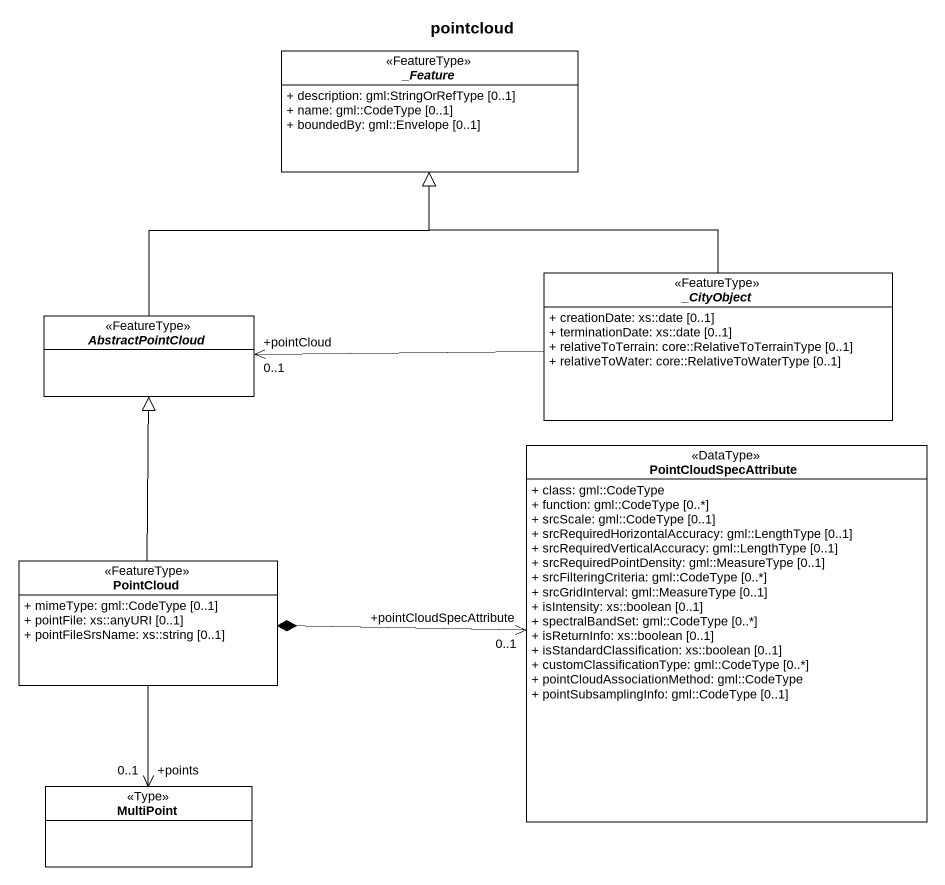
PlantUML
@startuml
title pointcloud
hide circle
hide empty members
skinparam classAttributeIconSize 0
abstract class "_Feature" as Feature <<FeatureType>> #FFFFFF {
  + description: gml:StringOrRefType [0..1]
  + name: gml::CodeType [0..1]
  + boundedBy: gml::Envelope [0..1]
}
abstract class "_CityObject" as CityObject <<FeatureType>> #FFFFFF {
  + creationDate: xs::date [0..1]
  + terminationDate: xs::date [0..1]
  + relativeToTerrain: core::RelativeToTerrainType [0..1]
  + relativeToWater: core::RelativeToWaterType [0..1]
}
abstract class AbstractPointCloud <<FeatureType>> #FFFFFF
class PointCloudSpecAttribute <<DataType>> #FFFFFF {
  + class: gml::CodeType
  + function: gml::CodeType [0..*]
  + srcScale: gml::CodeType [0..1]
  + srcRequiredHorizontalAccuracy: gml::LengthType [0..1]
  + srcRequiredVerticalAccuracy: gml::LengthType [0..1]
  + srcRequiredPointDensity: gml::MeasureType [0..1]
  + srcFilteringCriteria: gml::CodeType [0..*]
  + srcGridInterval: gml::MeasureType [0..1]
  + isIntensity: xs::boolean [0..1]
  + spectralBandSet: gml::CodeType [0..*]
  + isReturnInfo: xs::boolean [0..1]
  + isStandardClassification: xs::boolean [0..1]
  + customClassificationType: gml::CodeType [0..*]
  + pointCloudAssociationMethod: gml::CodeType
  + pointSubsamplingInfo: gml::CodeType [0..1]
}
class PointCloud <<FeatureType>> #FFFFFF {
  + mimeType: gml::CodeType [0..1]
  + pointFile: xs::anyURI [0..1]
  + pointFileSrsName: xs::string [0..1]
}
class MultiPoint <<Type>> #FFFFFF
CityObject -up-|> Feature
AbstractPointCloud -up-|> Feature
AbstractPointCloud "+pointCloud\n0..1" <-right- CityObject
PointCloudSpecAttribute "+pointCloudSpecAttribute\n0..1" <-left-* PointCloud
PointCloud -up-|> AbstractPointCloud
MultiPoint "+points\n0..1" <-up- PointCloud
@enduml
